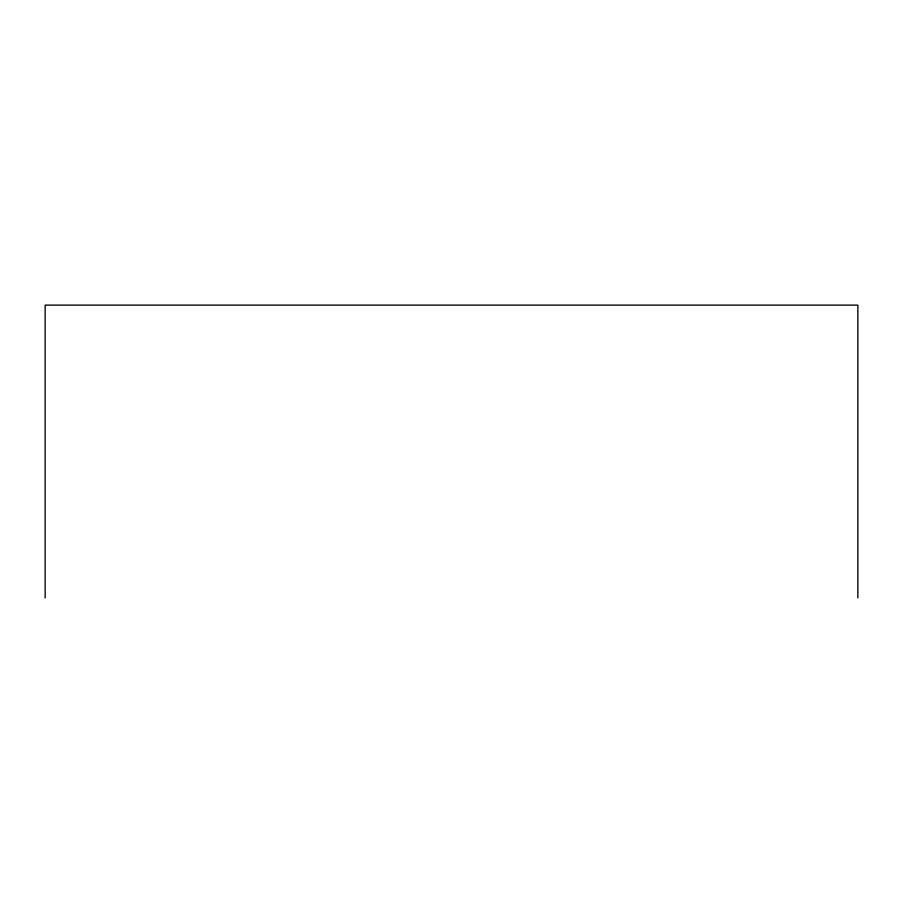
<?xml version="1.0" encoding="UTF-8"?>
<svg xmlns="http://www.w3.org/2000/svg" width="903" height="903" viewBox="0 0 903 903"><rect width="100%" height="100%" fill="white"/><g stroke="black" fill="none" stroke-linecap="round" stroke-linejoin="round"><path stroke-width="1.35" d="M857.85 597.876L857.85 305.124L45.15 305.124L45.15 597.876"/></g></svg>
